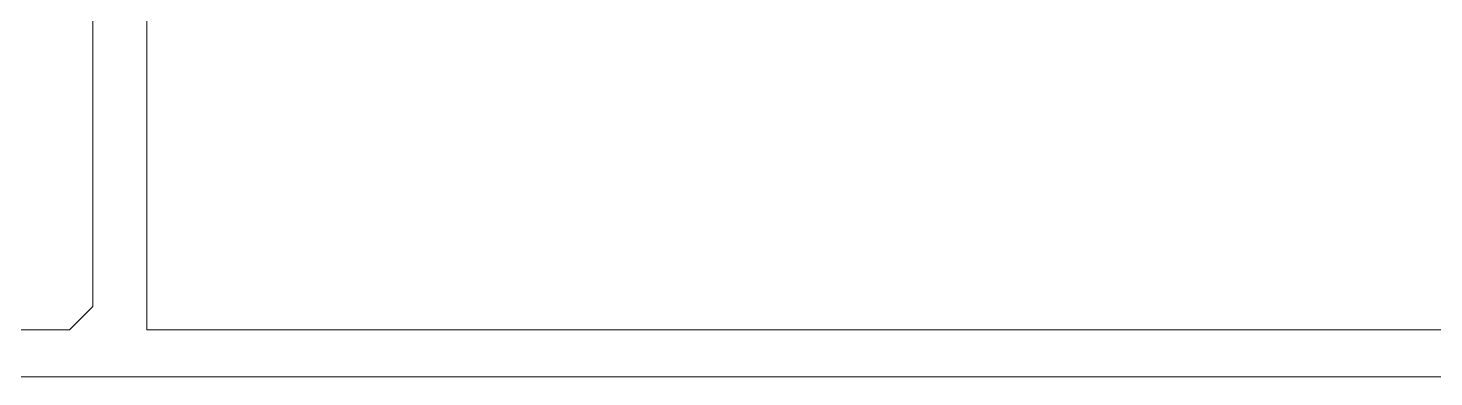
# Model space of a CAD drawing. Header units: millimetres. Extents: x 97 to 214665, y -4577 to 61202.
# Drawn here: x 189879.3 to 189939.2, y 17060 to 17074.9 of the extents above; entities that cross this region are included whole.
import ezdxf

# ---------------------------------------------------------------- set-up
doc = ezdxf.new("R2010")
doc.units = ezdxf.units.MM
for name, color, linetype, lineweight in [('A-GLAZ-CWMG-MCUT', 51, 'Continuous', 9), ('A-GLAZ-CWMG-OTLN', 51, 'Continuous', 9), ('G-XREF-____-OTLN', 8, 'Continuous', 9)]:
    doc.layers.add(name, color=color, linetype=linetype, lineweight=lineweight)

# ---------------------------------------------------------------- blocks, each defined once
blk = doc.blocks.new('Прямоугольный импост - Рядовой 50х200-39387214-О_АИ_ПП_4_200_Целиком')
at = {"layer": 'A-GLAZ-CWMG-MCUT', "color": 90}
blk.add_line((24.99999999999432, -28.09424841143257), (24.99999999999432, -160.1999999999982), dxfattribs=at)
blk = doc.blocks.new('Прямоугольный импост - 200_dwg-17677014-О_АИ_ПП_4_200_Целиком')
at = {"layer": 'G-XREF-____-OTLN', "color": 10, "lineweight": 5, "flags": 128}
blk.add_lwpolyline([(228002.452211909, 196795.9675329971), (228018.4522119089, 196795.9675329971), (228019.4522119089, 196794.9675329971), (228019.4522119089, 196790.9675329971), (228013.6496878178, 196790.9675329971), (228013.4733522421, 196790.9102380955), (228011.0705340305, 196789.1644884777), (228010.4522119089, 196787.9509629861), (228010.4522119089, 196781.9675329971), (228012.4522119089, 196781.9675329971), (228012.952211909, 196782.4675329972), (228012.952211909, 196782.9675329971), (228011.9522119089, 196782.9675329971), (228011.9522119089, 196787.9675329971), (228015.6522119089, 196787.9675329971), (228015.9522119089, 196788.2675329972), (228016.2522119089, 196787.9675329971), (228019.9522119089, 196787.9675329971), (228019.9522119089, 196782.9675329971), (228018.952211909, 196782.9675329971), (228018.952211909, 196782.4675329972), (228019.4522119089, 196781.9675329971), (228021.4522119089, 196781.9675329971), (228021.4522119089, 196911.9675329971)], dxfattribs=at)
blk.add_lwpolyline([(227973.4522119089, 196906.9675329971), (227973.4522119089, 196798.2675329972), (228019.4522119089, 196798.2675329972), (228019.4522119089, 196906.9675329971)], close=True, dxfattribs=at)
blk = doc.blocks.new('Прямоугольный импост - 200_dwg-V118-О_АИ_ПП_4_200_Целиком')
at = {"layer": 'G-XREF-____-OTLN', "color": 10, "lineweight": 5, "flags": 128}
blk.add_lwpolyline([(228002.452211909, 196795.9675329971), (228018.4522119089, 196795.9675329971), (228019.4522119089, 196794.9675329971), (228019.4522119089, 196790.9675329971), (228013.6496878178, 196790.9675329971), (228013.4733522421, 196790.9102380955), (228011.0705340305, 196789.1644884777), (228010.4522119089, 196787.9509629861), (228010.4522119089, 196781.9675329971), (228012.4522119089, 196781.9675329971), (228012.952211909, 196782.4675329972), (228012.952211909, 196782.9675329971), (228011.9522119089, 196782.9675329971), (228011.9522119089, 196787.9675329971), (228015.6522119089, 196787.9675329971), (228015.9522119089, 196788.2675329972), (228016.2522119089, 196787.9675329971), (228019.9522119089, 196787.9675329971), (228019.9522119089, 196782.9675329971), (228018.952211909, 196782.9675329971), (228018.952211909, 196782.4675329972), (228019.4522119089, 196781.9675329971), (228021.4522119089, 196781.9675329971), (228021.4522119089, 196911.9675329971)], dxfattribs=at)
blk.add_lwpolyline([(227973.4522119089, 196906.9675329971), (227973.4522119089, 196798.2675329972), (228019.4522119089, 196798.2675329972), (228019.4522119089, 196906.9675329971)], close=True, dxfattribs=at)
blk = doc.blocks.new('Прямоугольный импост - 42х50х200h-V138-О_АИ_ПП_4_200_Целиком')
for name in ['Прямоугольный импост - 200_dwg-17677014-О_АИ_ПП_4_200_Целиком', 'Прямоугольный импост - 200_dwg-V118-О_АИ_ПП_4_200_Целиком']:
    blk.add_blockref(name, (-227996.452211909, -196751.7982845857))
blk = doc.blocks.new('0083_СОШ675_АР_R22_rvt-1-О_АИ_ПП_4_200_Целиком')
at = {"layer": 'A-GLAZ-CWMG-OTLN', "color": 90, "lineweight": 9, "rotation": 270}
blk.add_blockref('Прямоугольный импост - 42х50х200h-V138-О_АИ_ПП_4_200_Целиком', (132339.800000001, 17084.99999969534), dxfattribs=at)
at = {"layer": 'A-GLAZ-CWMG-OTLN', "color": 90, "lineweight": 9, "extrusion": (0, 0, -1), "rotation": 270}
blk.add_blockref('Прямоугольный импост - Рядовой 50х200-39387214-О_АИ_ПП_4_200_Целиком', (-132339.800000001, 17084.99999969534), dxfattribs=at)

msp = doc.modelspace()

# ---------------------------------------------------------------- block references
at = {"color": 250, "lineweight": 5}
msp.add_blockref('0083_СОШ675_АР_R22_rvt-1-О_АИ_ПП_4_200_Целиком', (57498.11441184954, 0), dxfattribs=at)

doc.saveas('drawing.dxf')
